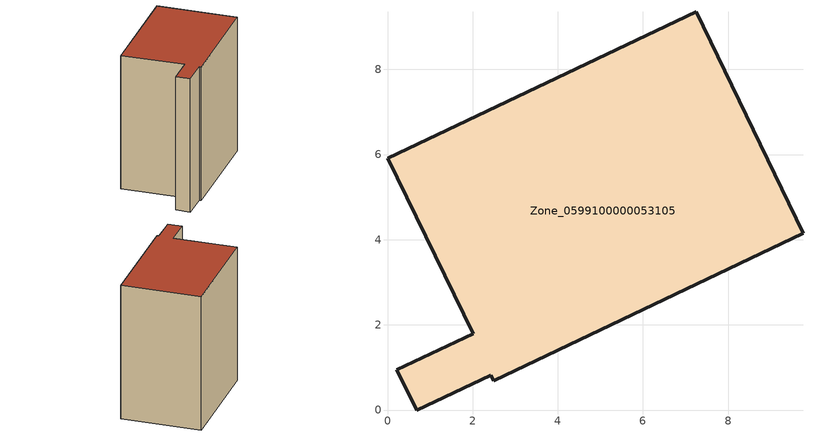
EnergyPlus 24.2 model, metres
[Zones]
Zone_0599100000053105
 floor ground (C_G): 7.25,9.35 9.76,4.15 2.49,0.69 2.43,0.81 0.69,0 0.22,0.95 2.02,1.79 0,5.91 z2.25
 wall outside (C_F): 0.22,0.95 0.69,0 2.43,0.81 2.49,0.69 9.76,4.15 7.25,9.35 0,5.91 2.02,1.79 0.22,0.95 z2.25:12.45
 roof outside (C_R): 7.25,9.35 0,5.91 2.02,1.79 0.22,0.95 0.69,0 2.43,0.81 2.49,0.69 9.76,4.15 z12.45
[BUILDING]
Pand.0599100000053105: North Axis=0; Terrain=City; Loads Convergence Tolerance Value=0.04; Temperature Convergence Tolerance Value=0.4; Solar Distribution=FullExterior; Maximum Number of Warmup Days=25; Minimum Number of Warmup Days=1
[Site:Location]
Rotterdam.The.Hague.AP_ZH_NLD Design_Conditions: Latitude=51.96; Longitude=4.45; Time Zone=1; Elevation=-4.5
[SITE:GROUNDTEMPERATURE:BUILDINGSURFACE]
18, 18, 18, 18, 18, 18, 18, 18, 18, 18, 18, 18
[MATERIAL] Thermal Absorptance=0.9; Solar Absorptance=0.7; Visible Absorptance=0.7
Name | Roughness | Thickness | Conductivity | Density | Specific Heat
G.TI.1946 | MediumSmooth | 0.15 | 1 | 540 | 1210
F.TI.1946 | Rough | 0.3 | 0.857143 | 1920 | 840
R.TI.1946 | MediumRough | 0.2 | 0.1 | 1500 | 1000
[CONSTRUCTION]
C_G: G.TI.1946
C_F: F.TI.1946
C_R: R.TI.1946
[ZONE]
Zone_0599100000053105: Type=1; Multiplier=1; Ceiling Height=Autocalculate; Volume=Autocalculate; Floor Area=autocalculate; Part of Total Floor Area=Yes
[ZONEINFILTRATION:DESIGNFLOWRATE]
Infil_Zone_0599100000053105: Zone or ZoneList or Space or SpaceList=Zone_0599100000053105; Schedule=AlwaysOn; Design Flow Rate Calculation Method=Flow/Area; Flow Rate per Floor Area=0.003; Constant Term Coefficient=1; Temperature Term Coefficient=0; Velocity Term Coefficient=0; Velocity Squared Term Coefficient=0
[HVACTEMPLATE:ZONE:IDEALLOADSAIRSYSTEM]
Zone_0599100000053105: Maximum Heating Supply Air Temperature=50; Minimum Cooling Supply Air Temperature=13; Maximum Heating Supply Air Humidity Ratio=0.0156; Minimum Cooling Supply Air Humidity Ratio=0.0077; Heating Limit=NoLimit; Cooling Limit=NoLimit; Dehumidification Control Type=ConstantSensibleHeatRatio; Cooling Sensible Heat Ratio=0.7; Dehumidification Setpoint=60; Humidification Control Type=None; Humidification Setpoint=30; Outdoor Air Method=None; Outdoor Air Flow Rate per Person=0.00944; Outdoor Air Flow Rate per Zone Floor Area=0; Outdoor Air Flow Rate per Zone=0; Demand Controlled Ventilation Type=None; Outdoor Air Economizer Type=NoEconomizer; Heat Recovery Type=None; Sensible Heat Recovery Effectiveness=0.7; Latent Heat Recovery Effectiveness=0.65
[ZONECONTROL:THERMOSTAT]
ThermostatControl_Zone_0599100000053105: Zone or ZoneList=Zone_0599100000053105; Control Type Schedule=DualSetpointControlType; Control 1=Thermostat_Zone_0599100000053105; Temperature Difference Between Cutout And Setpoint=0
[THERMOSTATSETPOINT:DUALSETPOINT]
Thermostat_Zone_0599100000053105: Heating Setpoint Temperature Schedule=HeatingSetpoint_Zone_0599100000053105; Cooling Setpoint Temperature Schedule=CoolingSetpoint_Zone_0599100000053105
[SCHEDULE:COMPACT]
HeatingSetpoint_Zone_0599100000053105: Through: 12/31, For: AllDays, Until: 24:00, 21
CoolingSetpoint_Zone_0599100000053105: Through: 12/31, For: AllDays, Until: 24:00, 24
DualSetpointControlType: Through: 12/31, For: AllDays, Until: 24:00, 4
AlwaysOn: Through: 12/31, For: AllDays, Until: 24:00, 1
